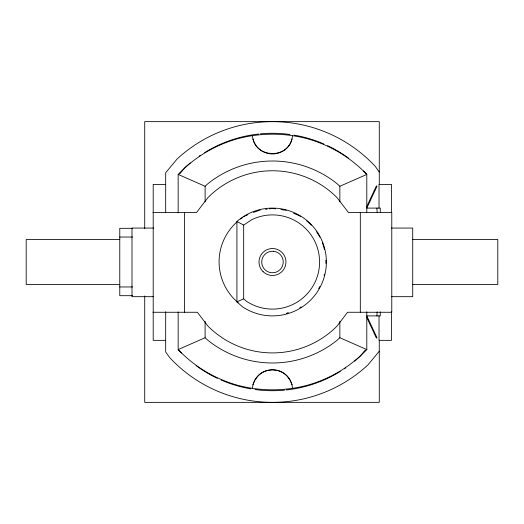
<?xml version="1.0" encoding="UTF-8"?>
<svg xmlns="http://www.w3.org/2000/svg" width="524" height="524" viewBox="0 0 524 524"><rect width="100%" height="100%" fill="white"/><g stroke="black" fill="none" stroke-linecap="round" stroke-linejoin="round"><path stroke-width="0.79" d="M376.907 315.9L377.162 311.813M252.489 388.317L252.954 384.773L254.978 379.9L256.419 378.02A21.419 15.144 3.9 0 1 267.253 370.488L272.48 369.793L277.713 370.481A21.419 15.144 -3.9 0 1 288.541 378.014L289.982 379.9L292.006 384.773L292.471 388.317M252.522 135.677C253.845 159.453 291.115 159.453 292.438 135.677M366.8 206.508L376.442 185.837M377.051 186.125L366.8 208.1L380.273 208.1L380.273 212.187M179.712 173.942L184.9 167.68A128.714 128.714 0 0 1 190.297 162.944M365.248 350.058L360.06 356.32A128.714 128.714 0 0 1 354.663 361.056M379.278 351.231L367.992 364.861A140.367 140.367 0 0 1 169.619 357.512L165.682 351.964L165.682 311.767M205.107 201.825L205.107 186.269L207.982 183.636A103.241 103.241 0 0 1 336.978 183.636L339.853 186.269L339.853 201.825M339.853 321.356L339.853 337.731L336.978 340.364A103.241 103.241 0 0 1 207.982 340.364L205.107 337.731L205.107 321.356M243.667 225.091L251.631 219.766A47.101 47.101 0 0 1 319.483 265.065A47.101 47.101 0 0 1 246.326 301.176L243.667 298.844L243.667 225.091L236.927 221.488L236.927 301.896L242.553 306.822A53.9 53.9 0 0 0 314.524 295.719A53.9 53.9 0 0 0 309.736 223.054A53.9 53.9 0 0 0 236.927 221.488M374.162 333.277L374.765 332.976M236.927 301.896L243.667 298.844M339.853 186.269L366.8 174.42A128.714 128.714 0 0 0 363.486 170.975M205.107 337.731L178.16 349.58A128.714 128.714 0 0 0 181.474 353.025M247.852 214.748L245.782 215.6A53.396 53.396 0 0 0 243.804 216.805M253.354 212.462L260.199 210.065M286.3 313.411L288.364 312.559M265.57 209.358L267.109 209.155M269.408 208.853L272.48 208.447L275.552 208.853M165.682 184.396L153.204 184.396L153.204 340.345L165.682 340.345M152.936 212.462L196.552 212.462L208.08 197.443A91.078 91.078 0 0 1 336.88 197.443L348.408 212.462L391.775 212.462L391.775 312.271L347.595 312.271L336.88 326.242A91.078 91.078 0 0 1 208.08 326.242L197.365 312.271L152.936 312.271M153.656 228.058L131.996 228.058L131.996 296.676L153.656 296.676M391.5 228.058L412.716 228.058L412.716 296.676L391.5 296.676M132.651 228.313L119.773 228.313L119.773 295.687L132.651 295.687M119.773 237.044L132.651 237.044M119.773 239.54L26.2 239.54L26.2 284.46L119.773 284.46M412.368 239.54L497.8 239.54L497.8 284.46L412.368 284.46M119.773 286.956L132.651 286.956M280.923 209.561L286.3 210.268M293.669 213.32L299.178 215.6A53.396 53.396 0 0 1 300.501 216.392M178.16 212.888L178.16 174.42L205.107 186.269M339.853 337.731L366.8 349.58L366.8 311.813M374.156 190.736L374.771 191.005M379.278 172.036L375.341 166.488A140.367 140.367 0 0 0 176.968 159.139L165.682 172.769L165.682 212.868M377.051 337.875L366.8 315.9L380.273 315.9L380.273 311.813M366.8 317.492L376.442 338.163M376.907 208.1L377.162 212.187M391.5 212.154L391.5 184.396L379.029 184.396L379.029 208.074M391.5 311.767L391.5 340.345L379.029 340.345L379.029 315.848M379.278 184.658L379.278 121.64L144.722 121.64L144.722 228.529M379.278 340.161L379.278 402.36L144.722 402.36L144.722 295.962M366.8 212.187L366.8 174.42A130.253 130.253 0 0 0 307.215 138.709C284.519 132.683 260.441 132.683 237.745 138.709A130.253 130.253 0 0 0 178.16 174.42M360.316 212.462L360.316 312.271M184.396 212.462L184.396 312.271M178.16 311.931L178.16 349.58A130.253 130.253 0 0 0 237.745 385.291C260.441 391.317 284.519 391.317 307.215 385.291A130.253 130.253 0 0 0 366.8 349.58M324.428 274.163A53.396 53.396 0 0 1 324.055 275.657M319.83 286.51A53.396 53.396 0 0 1 318.716 288.534M301.156 306.881A53.396 53.396 0 0 1 299.839 307.693M238.151 302.734A53.396 53.396 0 0 1 236.972 221.966M240.601 219.012A53.396 53.396 0 0 1 242.507 217.657M306.809 220.945A53.396 53.396 0 0 1 311.308 225.189M316.666 231.87A53.396 53.396 0 0 1 319.83 237.176M322.384 242.861A53.396 53.396 0 0 1 324.428 249.516M325.849 260.297A53.396 53.396 0 0 1 325.849 263.382M345.683 367.874A128.714 128.714 0 0 1 344.347 368.778M340.292 371.405A128.714 128.714 0 0 1 286.15 389.987M284.545 390.144A128.714 128.714 0 0 1 254.952 389.515M250.97 388.9A128.714 128.714 0 0 1 221.069 379.998M217.394 378.328A128.714 128.714 0 0 1 196.114 365.614M199.277 156.126A128.714 128.714 0 0 1 200.613 155.222M204.668 152.595A128.714 128.714 0 0 1 258.81 134.013M260.415 133.856A128.714 128.714 0 0 1 290.008 134.485M293.99 135.1A128.714 128.714 0 0 1 323.891 144.002M327.566 145.672A128.714 128.714 0 0 1 348.846 158.386M292.006 138.978A20.213 20.213 0 0 1 252.954 138.978M252.954 384.773A20.213 20.213 0 0 1 292.006 384.773M273.22 251.245L270.41 251.422A10.781 10.781 0 0 0 271.74 272.755L274.55 272.578A10.781 10.781 0 0 0 273.22 251.245M263.14 271.714A13.473 13.473 0 0 0 285.56 265.229A13.473 13.473 0 0 0 268.74 249.057A13.473 13.473 0 0 0 263.14 271.714"/></g></svg>
